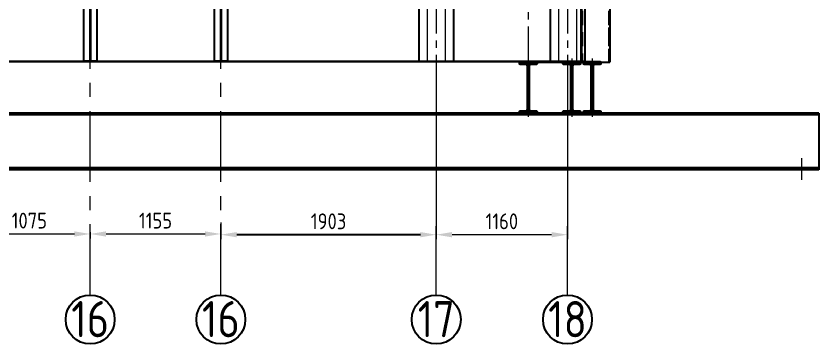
# Model space of a CAD drawing. Header units: millimetres. Extents: x 188205 to 604756, y -401673 to 15123.
# Drawn here: x 363421 to 370516, y -213366 to -210469 of the extents above; entities that cross this region are included whole.
import ezdxf
from ezdxf.enums import TextEntityAlignment as Align

# ---------------------------------------------------------------- set-up
doc = ezdxf.new("R2010")
doc.units = ezdxf.units.MM
doc.header["$LTSCALE"] = 500
for name, pattern in [('CENTER', [2, 1.25, -0.25, 0.25, -0.25]), ('DASHED2', [0.375, 0.25, -0.125]), ('PHANTOM2', [1.25, 0.625, -0.125, 0.125, -0.125, 0.125, -0.125])]:
    doc.linetypes.add(name, pattern=pattern)
for name, color, linetype, lineweight in [('2D', 4, 'PHANTOM2', 20), ('BIAOZHU', 3, 'Continuous', 25), ('SHI', 7, 'Continuous', 40), ('SW', 8, 'Continuous', 20), ('WEN', 3, 'Continuous', 20), ('XU', 6, 'DASHED2', 20), ('ZHONG', 1, 'CENTER', 20)]:
    doc.layers.add(name, color=color, linetype=linetype, lineweight=lineweight)
doc.layers.add('HAN', color=9, linetype='Continuous')
doc.styles.add('GB', font='gbenor.shx', dxfattribs={"bigfont": 'gbcbig.shx'})
doc.dimstyles.new('ISO-25$0', dxfattribs={"dimscale": 40, "dimtxt": 3.5, "dimasz": 3.5, "dimexe": 1, "dimexo": 0.2, "dimgap": 1.2, "dimtad": 1, "dimtoh": 1, "dimdec": 1, "dimzin": 9, "dimdsep": 46, "dimtxsty": 'GB', "dimcen": 0, "dimclrd": 3, "dimclre": 3, "dimclrt": 256, "dimadec": 0, "dimazin": 2, "dimtfac": 1, "dimtdec": 1, "dimtix": 1, "dimtmove": 0, "dimatfit": 3, "dimldrblk": 'DOTSMALL', "dimfxl": 0, "dimlwd": -1, "dimlwe": 20, "dimarcsym": 0})

# ---------------------------------------------------------------- blocks, each defined once
blk = doc.blocks.new('zll')
at = {"layer": 'SHI'}
blk.add_lwpolyline([(166972.5, 60829.5), (166897.5, 60829.5), (166897.5, 60843.5), (166948, 60843.5, 0.414214), (166968, 60863.5), (166968, 61245.5, 0.414214), (166948, 61265.5), (166897.5, 61265.5), (166897.5, 61279.5), (166972.5, 61279.5), (167047.5, 61279.5), (167047.5, 61265.5), (166997, 61265.5, 0.414214), (166977, 61245.5), (166977, 60863.5, 0.414214), (166997, 60843.5), (167047.5, 60843.5), (167047.5, 60829.5)], format="xyb", close=True, dxfattribs=at)
at = {"layer": 'ZHONG'}
blk.add_line((166972.5, 61311.4), (166972.5, 60797), dxfattribs=at)
blk = doc.blocks.new('A$C057B138B')
for p, q in [((545.3, 841.2), (545.3, -3714.8)), ((552.3, 841.2), (552.3, -3714.8)), ((623.3, 841.2), (623.3, -3714.8)), ((781.3, 841.2), (781.3, -3714.8)), ((852.3, 841.2), (852.3, -3714.8)), ((859.3, 841.2), (859.3, -3714.8))]:
    blk.add_line(p, q)
at = {"layer": 'ZHONG', "color": 1, "ltscale": 0.5}
blk.add_line((702.3, 841.2), (702.3, -3714.8), dxfattribs=at)
blk = doc.blocks.new('A$C74004488')
at = {"layer": 'WEN'}
for p, q in [((0, 4556), (314, 4556)), ((0, 0), (314, 0))]:
    blk.add_line(p, q, dxfattribs=at)
blk.add_blockref('A$C057B138B', (-545.3, 3714.8))
blk = doc.blocks.new('A$C7B3D596B')
at = {"layer": 'HAN'}
for p, q in [((0, 4556), (0, 0)), ((0, 4556), (116, 4556)), ((54, 4556), (54, 0)), ((62, 4556), (62, 0)), ((116, 4556), (116, 0)), ((0, 0), (116, 0))]:
    blk.add_line(p, q, dxfattribs=at)
at = {"layer": 'ZHONG', "color": 1}
blk.add_line((58, 4556), (58, 0), dxfattribs=at)
blk = doc.blocks.new('序号')
at = {"layer": 'BIAOZHU'}
blk.add_circle((0, -5.4), 5.4, dxfattribs=at)
at = {"layer": 'BIAOZHU', "style": 'GB', "flags": 8}
blk.add_attdef('序号', text='', height=8, dxfattribs=at).set_placement((0, -5.48), align=Align.MIDDLE)
blk = doc.blocks.new('*D583')
at = {"layer": 'BIAOZHU', "color": 3, "linetype": 'ByBlock', "lineweight": 20}
for p, q in [((365231.2, -212294), (365231.2, -212441)), ((367134.2, -212294), (367134.2, -212441))]:
    blk.add_line(p, q, dxfattribs=at)
at = {"layer": 'BIAOZHU', "color": 3}
blk.add_line((366994.2, -212401), (365371.2, -212401), dxfattribs=at)
for points in [[(365371.2, -212377.6), (365371.2, -212424.3), (365231.2, -212401)], [(366994.2, -212377.6), (366994.2, -212424.3), (367134.2, -212401)]]:
    blk.add_solid(points, dxfattribs=at)
at = {"layer": 'Defpoints', "color": 0}
for p in [(365231.2, -212286), (367134.2, -212286), (365231.2, -212401)]:
    blk.add_point(p, dxfattribs=at)
at = {"layer": 'BIAOZHU', "insert": (366182.7, -212283), "char_height": 140, "attachment_point": 5, "style": 'GB'}
blk.add_mtext('1903', dxfattribs=at)
blk = doc.blocks.new('_DotSmall')
at = {"color": 0, "linetype": 'ByBlock', "const_width": 0.5}
blk.add_lwpolyline([(-0.0625, 0, 1), (0.0625, 0, 1)], format="xyb", close=True, dxfattribs=at)
blk = doc.blocks.new('*D584')
at = {"layer": 'Defpoints', "color": 0}
for p in [(367134.2, -210809), (368294.2, -210811.5), (367134.2, -212401)]:
    blk.add_point(p, dxfattribs=at)
at = {"layer": 'WEN', "color": 3, "linetype": 'ByBlock', "lineweight": 20}
for p, q in [((367134.2, -210817), (367134.2, -212441)), ((368294.2, -210819.5), (368294.2, -212441))]:
    blk.add_line(p, q, dxfattribs=at)
at = {"layer": 'WEN', "color": 3}
blk.add_line((368154.2, -212401), (367274.2, -212401), dxfattribs=at)
for points in [[(367274.2, -212377.6), (367274.2, -212424.3), (367134.2, -212401)], [(368154.2, -212377.6), (368154.2, -212424.3), (368294.2, -212401)]]:
    blk.add_solid(points, dxfattribs=at)
at = {"layer": 'WEN', "insert": (367714.2, -212283), "char_height": 140, "attachment_point": 5, "style": 'GB'}
blk.add_mtext('1160', dxfattribs=at)
blk = doc.blocks.new('*D594')
at = {"layer": 'Defpoints', "color": 0}
for p in [(363001.2, -212394.6), (364076.2, -212371.3), (364076.2, -212394.6)]:
    blk.add_point(p, dxfattribs=at)
at = {"layer": 'WEN', "color": 3, "linetype": 'ByBlock', "lineweight": 20}
for p, q in [((363001.2, -212402.6), (363001.2, -212434.6)), ((364076.2, -212379.3), (364076.2, -212434.6))]:
    blk.add_line(p, q, dxfattribs=at)
at = {"layer": 'WEN', "color": 3}
blk.add_line((363141.2, -212394.6), (363936.2, -212394.6), dxfattribs=at)
for points in [[(363141.2, -212371.3), (363141.2, -212418), (363001.2, -212394.6)], [(363936.2, -212371.3), (363936.2, -212418), (364076.2, -212394.6)]]:
    blk.add_solid(points, dxfattribs=at)
at = {"layer": 'WEN', "insert": (363538.7, -212276.6), "char_height": 140, "attachment_point": 5, "style": 'GB'}
blk.add_mtext('1075', dxfattribs=at)
blk = doc.blocks.new('*D595')
at = {"layer": 'Defpoints', "color": 0}
for p in [(364076.2, -212371.3), (365231.2, -212371.3), (365231.2, -212394.6)]:
    blk.add_point(p, dxfattribs=at)
at = {"layer": 'WEN', "color": 3, "linetype": 'ByBlock', "lineweight": 20}
for p, q in [((364076.2, -212379.3), (364076.2, -212434.6)), ((365231.2, -212379.3), (365231.2, -212434.6))]:
    blk.add_line(p, q, dxfattribs=at)
at = {"layer": 'WEN', "color": 3}
blk.add_line((364216.2, -212394.6), (365091.2, -212394.6), dxfattribs=at)
for points in [[(364216.2, -212371.3), (364216.2, -212418), (364076.2, -212394.6)], [(365091.2, -212371.3), (365091.2, -212418), (365231.2, -212394.6)]]:
    blk.add_solid(points, dxfattribs=at)
at = {"layer": 'WEN', "insert": (364653.7, -212276.6), "char_height": 140, "attachment_point": 5, "style": 'GB'}
blk.add_mtext('1155', dxfattribs=at)

msp = doc.modelspace()

# ---------------------------------------------------------------- linework, layer by layer
for p, q in [((368411.215, -206421.402), (368411.215, -210877.42)), ((368419.215, -207524.913), (368419.215, -210877.42)), ((368667.215, -208543.913), (368667.215, -210877.42)), ((368667.215, -210571.413), (368667.215, -210877.42)), ((366636.215, -210877.42), (366636.215, -210867.413)), ((366956.215, -210867.42), (368411.215, -210867.413)), ((367899.215, -210877.42), (367899.215, -210867.413)), ((367899.215, -210877.42), (368667.215, -210877.42)), ((370516.215, -211327.42), (346036.215, -211327.42)), ((368144.806, -211343.42), (346036.215, -211343.42)), ((370516.215, -211343.42), (368144.806, -211343.42)), ((370516.215, -211327.42), (370516.215, -211827.42)), ((370516.215, -211811.42), (346036.215, -211811.42)), ((370516.215, -211827.42), (346036.215, -211827.42))]:
    msp.add_line(p, q)
at = {"layer": '2D'}
msp.add_line((367947.215, -206811.413), (367947.215, -210867.413), dxfattribs=at)
at = {"layer": 'WEN'}
for p, q in [((368667.215, -210877.42), (346186.012, -210877.42)), ((368411.215, -210867.413), (346926.215, -210867.413))]:
    msp.add_line(p, q, dxfattribs=at)
at = {"layer": 'XU'}
for p, q in [((368427.215, -209111.406), (368427.215, -210877.42)), ((368655.215, -209111.406), (368655.215, -210877.42)), ((368657.215, -210571.413), (368657.215, -210877.42))]:
    msp.add_line(p, q, dxfattribs=at)
at = {"layer": 'ZHONG'}
for p, q in [((364076.212, -212934.513), (364076.212, -210479.572)), ((365231.212, -212934.513), (365231.212, -210479.572)), ((367134.215, -212934.513), (367134.215, -212324.491)), ((368294.215, -212934.513), (368294.215, -212324.491))]:
    msp.add_line(p, q, dxfattribs=at)
at = {"layer": 'ZHONG', "color": 1, "ltscale": 0.8}
msp.add_line((370366.215, -211917.665), (370366.215, -211724.222), dxfattribs=at)

# ---------------------------------------------------------------- block references
at = {"xscale": -1}
for p in [(534919.711, -272156.882), (535304.711, -272156.883), (535484.711, -272156.883)]:
    msp.add_blockref('zll', p, dxfattribs=at)
at = {"layer": 'SHI'}
ref = msp.add_blockref('序号', (364076.212, -213366.241), dxfattribs=dict(at, xscale=40, yscale=40, zscale=40, rotation=180))
ref.add_attrib('序号', '16', dxfattribs={"layer": 'BIAOZHU', "height": 320, "style": 'GB', "flags": 8}).set_placement((364076.212, -213147.106), align=Align.MIDDLE)
ref = msp.add_blockref('序号', (365231.212, -213366.241), dxfattribs=dict(at, xscale=40, yscale=40, zscale=40, rotation=180))
ref.add_attrib('序号', '16', dxfattribs={"layer": 'BIAOZHU', "height": 320, "style": 'GB', "flags": 8}).set_placement((365231.212, -213147.106), align=Align.MIDDLE)
ref = msp.add_blockref('序号', (367134.215, -213366.241), dxfattribs=dict(at, xscale=40, yscale=40, zscale=40, rotation=180))
ref.add_attrib('序号', '17', dxfattribs={"layer": 'BIAOZHU', "height": 320, "style": 'GB', "flags": 8}).set_placement((367134.215, -213147.106), align=Align.MIDDLE)
ref = msp.add_blockref('序号', (368294.215, -213366.241), dxfattribs=dict(at, xscale=40, yscale=40, zscale=40, rotation=180))
ref.add_attrib('序号', '18', dxfattribs={"layer": 'BIAOZHU', "height": 320, "style": 'GB', "flags": 8}).set_placement((368294.215, -213147.106), align=Align.MIDDLE)
at = {"layer": 'SW', "xscale": -1}
for name, p in [('A$C7B3D596B', (364134.215, -210867.413)), ('A$C7B3D596B', (365289.215, -210867.413)), ('A$C74004488', (367291.215, -210867.413)), ('A$C74004488', (368451.215, -210867.413))]:
    msp.add_blockref(name, p, dxfattribs=at)

# ---------------------------------------------------------------- dimensions: what is measured, and where the dimension line sits
at = {"layer": 'BIAOZHU'}
dim = msp.add_linear_dim(base=(365231.212, -212400.952), p1=(367134.215, -212285.994), p2=(365231.212, -212285.994), angle=180, dimstyle='ISO-25$0', override={"dimtmove": 1, "dimatfit": 0, "dimfxl": 1.25}, dxfattribs=at)
dim.commit()
dim.dimension.update_dxf_attribs({"geometry": '*D583', "text_midpoint": (366182.713, -212282.952)})
at = {"layer": 'WEN'}
for base, p1, p2, override, picture, middle in [((367134.215, -212400.952), (368294.215, -210811.467), (367134.215, -210809.043), {"dimatfit": 0, "dimfxl": 1.8}, '*D584', (367714.215, -212282.952)), ((364076.212, -212394.619), (363001.212, -212394.619), (364076.212, -212371.286), {"dimtmove": 1, "dimatfit": 0, "dimfxl": 1.25}, '*D594', (363538.712, -212276.619)), ((365231.212, -212394.619), (364076.212, -212371.286), (365231.212, -212371.286), {"dimtmove": 1, "dimatfit": 0, "dimfxl": 1.25}, '*D595', (364653.712, -212276.619))]:
    dim = msp.add_linear_dim(base=base, p1=p1, p2=p2, angle=180, dimstyle='ISO-25$0', override=override, dxfattribs=at)
    dim.commit()
    dim.dimension.update_dxf_attribs({"geometry": picture, "text_midpoint": middle})

doc.saveas('drawing.dxf')
